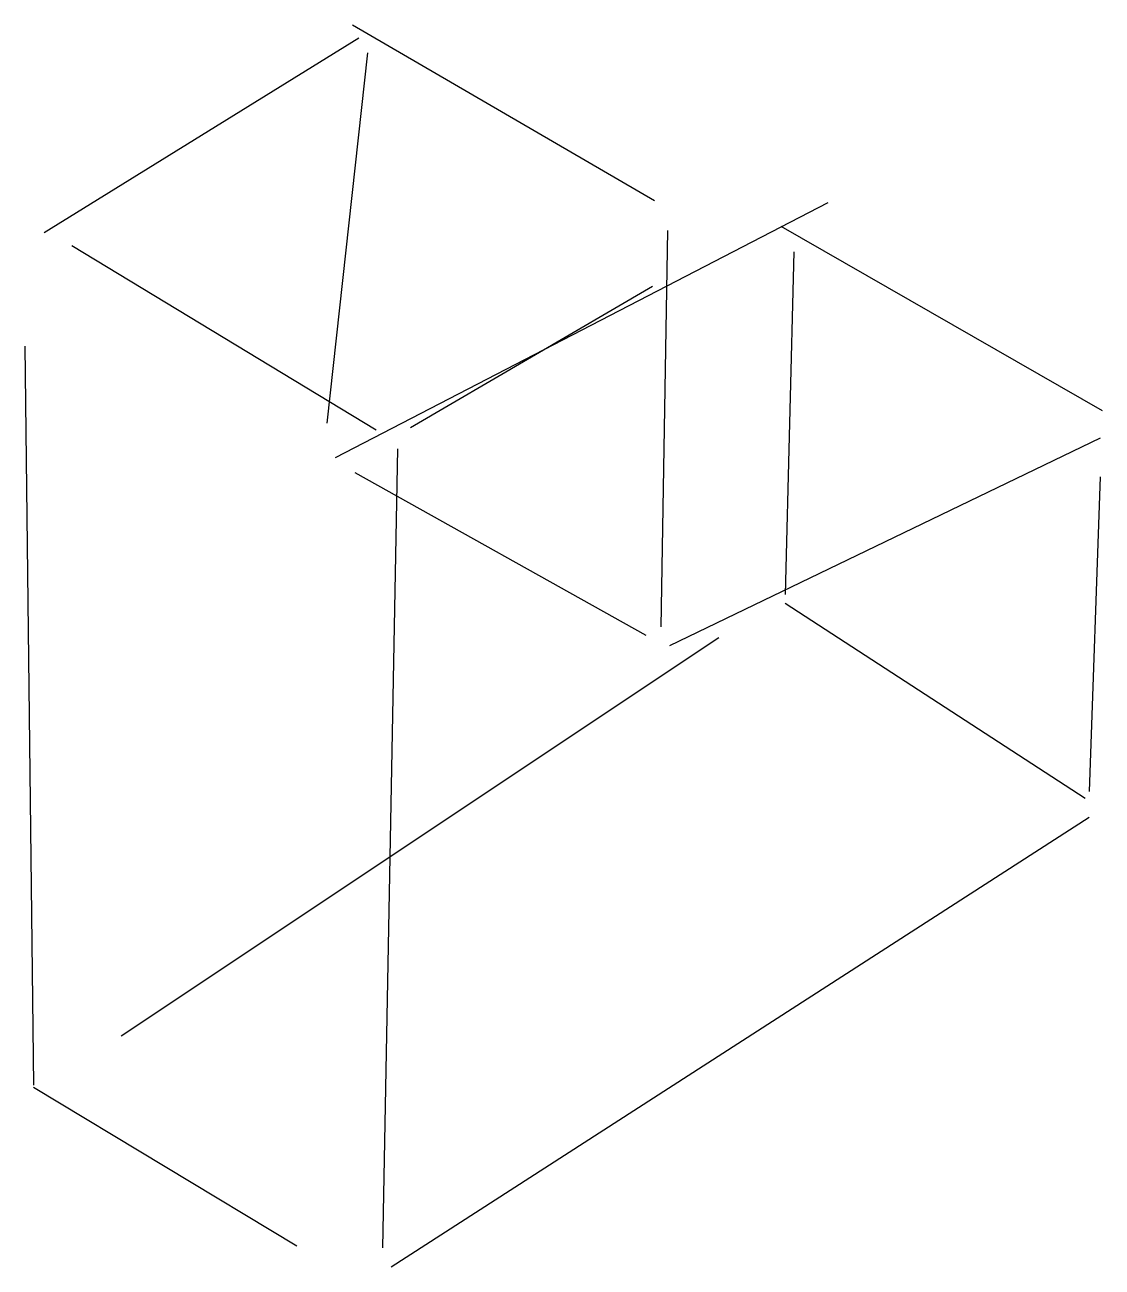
# Model space of a CAD drawing. Header units: metres. Extents: x -161 to 190, y -201 to 205.
import ezdxf

# ---------------------------------------------------------------- set-up
doc = ezdxf.new("R2010")
doc.units = ezdxf.units.M

msp = doc.modelspace()

# ---------------------------------------------------------------- linework, layer by layer
at = {"color": 0, "linetype": 'CONTINUOUS'}
for p, q in [((-54.164432, 204.776498), (44.37989, 147.467035)), ((-154.805442, 136.983596), (-52.067744, 200.583123)), ((-49.272161, 195.690852), (-62.551183, 74.781861)), ((-59.755599, 63.599527), (100.990457, 146.768139)), ((85.614748, 139.080284), (190.449132, 78.975237)), ((48.573265, 137.682492), (46.476577, 8.386751)), ((-145.719795, 132.790221), (-46.476577, 72.685174)), ((89.808123, 130.693533), (87.012539, 18.870189)), ((-35.294243, 73.384069), (43.680994, 119.511199)), ((-161.095505, 99.942114), (-158.299921, -141.176972)), ((189.750237, 69.88959), (49.272161, 2.096688)), ((-39.487618, 66.39511), (-44.37989, -194.29306)), ((-53.465536, 58.707256), (41.584306, 5.591167)), ((189.750237, 57.309464), (186.255757, -45.428233)), ((87.012539, 16.074606), (184.857965, -47.524921)), ((-129.645189, -125.102366), (65.346767, 4.892271)), ((186.255757, -53.814984), (-41.584306, -200.583123)), ((-158.299921, -141.875868), (-72.335726, -193.594164))]:
    msp.add_line(p, q, dxfattribs=at)

doc.saveas('drawing.dxf')
